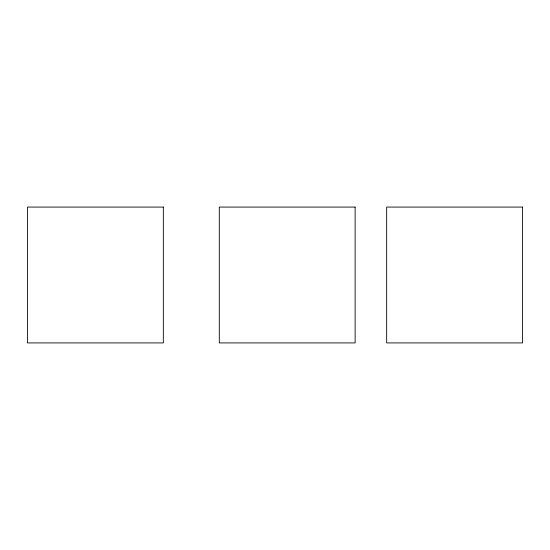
<?xml version="1.0" encoding="UTF-8"?>
<svg xmlns="http://www.w3.org/2000/svg" width="550" height="550" viewBox="0 0 550 550"><rect width="100%" height="100%" fill="white"/><g stroke="black" fill="none" stroke-linecap="round" stroke-linejoin="round"><path stroke-width="0.82" d="M163.336 207.082L27.5 207.082L27.5 342.918L163.336 342.918L163.336 207.082M355.128 207.082L219.292 207.082L219.292 342.918L355.128 342.918L355.128 207.082M522.5 207.082L386.664 207.082L386.664 342.918L522.5 342.918L522.5 207.082"/></g></svg>
